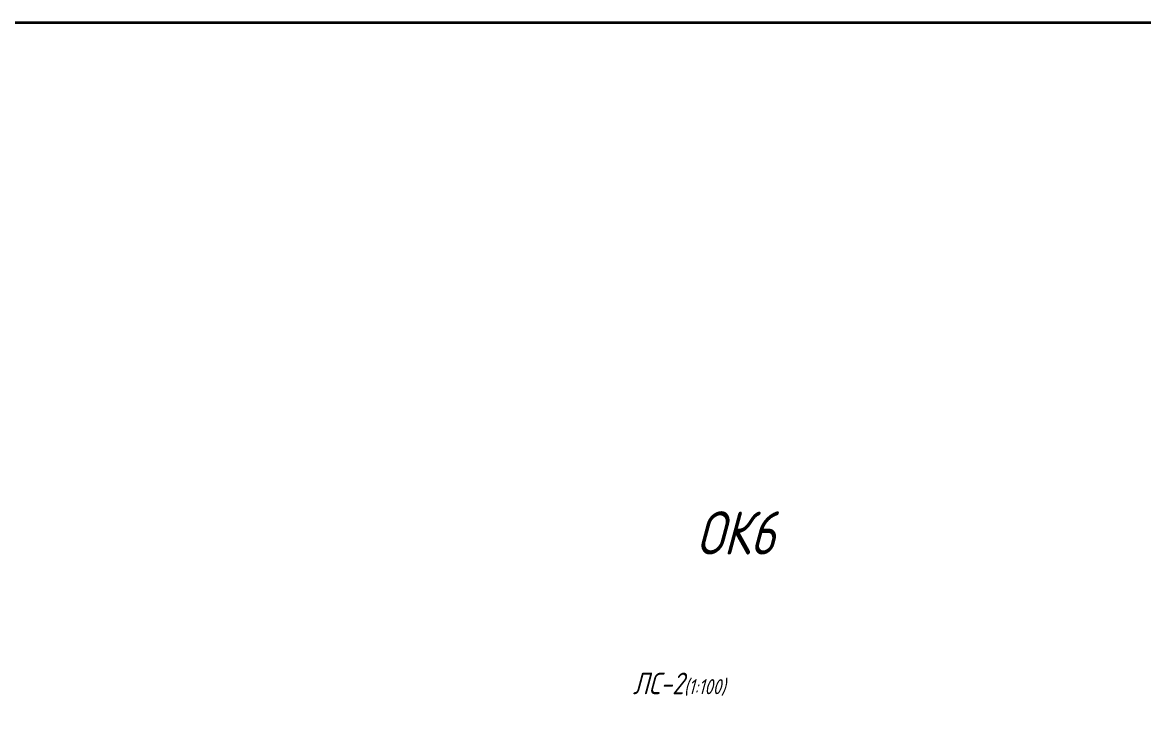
# Model space of a CAD drawing. Header units: millimetres. Extents: x 0 to 285450075, y -3000605 to 8125189010.
# Drawn here: x 7323281 to 7349214, y -633989 to -617899 of the extents above; entities that cross this region are included whole.
import ezdxf

# ---------------------------------------------------------------- set-up
doc = ezdxf.new("R2010")
doc.units = ezdxf.units.MM
for name, color, linetype, lineweight in [('1-Бетон', 106, 'Continuous', 35), ('ИС_TXT_ЗГЛ', 1, 'Continuous', 35), ('ИС_Текст заглавный', 1, 'Continuous', 35)]:
    doc.layers.add(name, color=color, linetype=linetype, lineweight=lineweight)
doc.styles.add('0', font='isocpeur.ttf', dxfattribs={"width": 0.8, "oblique": 15})
doc.styles.add('ISOCPEUR', font='isocpeur.ttf', dxfattribs={"width": 0.8, "oblique": 15, "height": 2.5})

msp = doc.modelspace()

# ---------------------------------------------------------------- linework, layer by layer
at = {"layer": '1-Бетон', "color": 1}
msp.add_lwpolyline([(7243477.4088, -617899.4108), (7371777.0569, -617899.4108), (7371777.0569, -675642.5327), (7243477.4088, -675642.5327)], close=True, dxfattribs=at)

# ---------------------------------------------------------------- texts
at = {"layer": 'ИС_TXT_ЗГЛ', "insert": (7338472.8408, -633215.3445), "char_height": 500, "width": 2974.341981, "attachment_point": 5, "style": '0'}
msp.add_mtext('\\pxsm0.8,qc;ЛС-2{\\H0.7x;(1:100)}', dxfattribs=at)
at = {"layer": 'ИС_Текст заглавный', "insert": (7339774.3616, -629715.8178), "char_height": 2000, "width": 8835.79055, "attachment_point": 5, "style": 'ISOCPEUR'}
msp.add_mtext('{\\H0.5x;ОК6}', dxfattribs=at)

doc.saveas('drawing.dxf')
